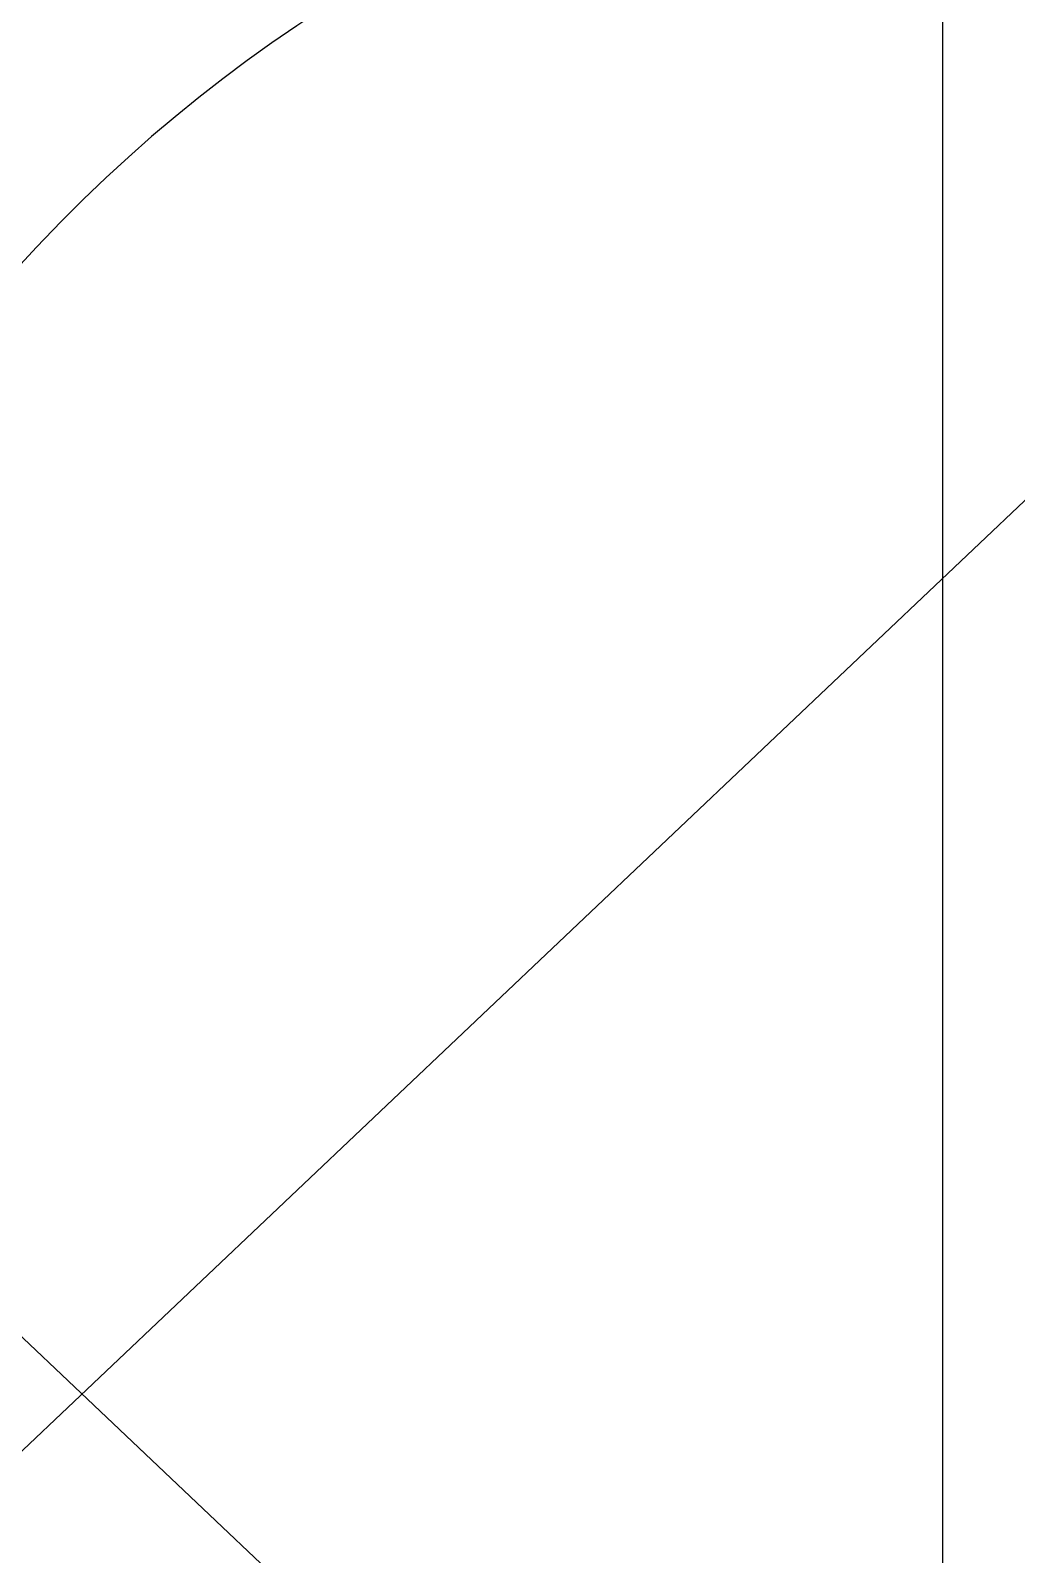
# Model space of a CAD drawing. Header units: metres. Extents: x 0 to 63075, y 0 to 44550.
# Drawn here: x 14065.6 to 14180.5, y 25089.9 to 25267.5 of the extents above; entities that cross this region are included whole.
import ezdxf

# ---------------------------------------------------------------- set-up
doc = ezdxf.new("R2010")
doc.units = ezdxf.units.M
doc.header["$LTSCALE"] = 75
for name, color, linetype in [('SDM', 7, 'Continuous'), ('SL1', 8, 'Continuous'), ('SL4', 4, 'Continuous')]:
    doc.layers.add(name, color=color, linetype=linetype)

# ---------------------------------------------------------------- blocks, each defined once
blk = doc.blocks.new('A$Ca548c4ee')
at = {"layer": 'SL1'}
for p, q in [((5522.12, 2715.22), (6102.12, 2165.22)), ((6102.1, 2715.22), (5522.12, 2165.22))]:
    blk.add_line(p, q, dxfattribs=at)
for centre, major_axis, start_param, end_param in [((5911, 2446.59), (0, 241.3), 0, 1.570798), ((5918.82, 2446.59), (0, 241.3), 0, 1.570798), ((5933.21, 2446.59), (0, 182.55), 5.803237, 7.05928), ((5918.82, 2446.59), (0, 241.3), 0.776095, 3.141593), ((5926.65, 2446.59), (0, 241.3), 0.776095, 3.976762), ((5933.21, 2446.59), (0, 182.55), 0.776095, 3.621544), ((5911, 2446.59), (0, -241.3), 4.712391, 6.283185), ((5918.82, 2446.59), (0, -241.3), 4.712391, 6.283185)]:
    blk.add_ellipse(centre, major_axis=major_axis, ratio=0.965926, start_param=start_param, end_param=end_param, dxfattribs=at)
blk = doc.blocks.new('A$Ca53c419a')
at = {"layer": 'SL4'}
blk.add_line((215.01, 281.23), (1004.76, 281.23), dxfattribs=at)

msp = doc.modelspace()

# ---------------------------------------------------------------- block references
at = {"layer": 'SDM'}
msp.add_blockref('A$Ca548c4ee', (8259.51, 22668.36), dxfattribs=at)
at = {"layer": 'SDM', "rotation": 90}
msp.add_blockref('A$Ca53c419a', (14453.13, 24429.77), dxfattribs=at)

doc.saveas('drawing.dxf')
